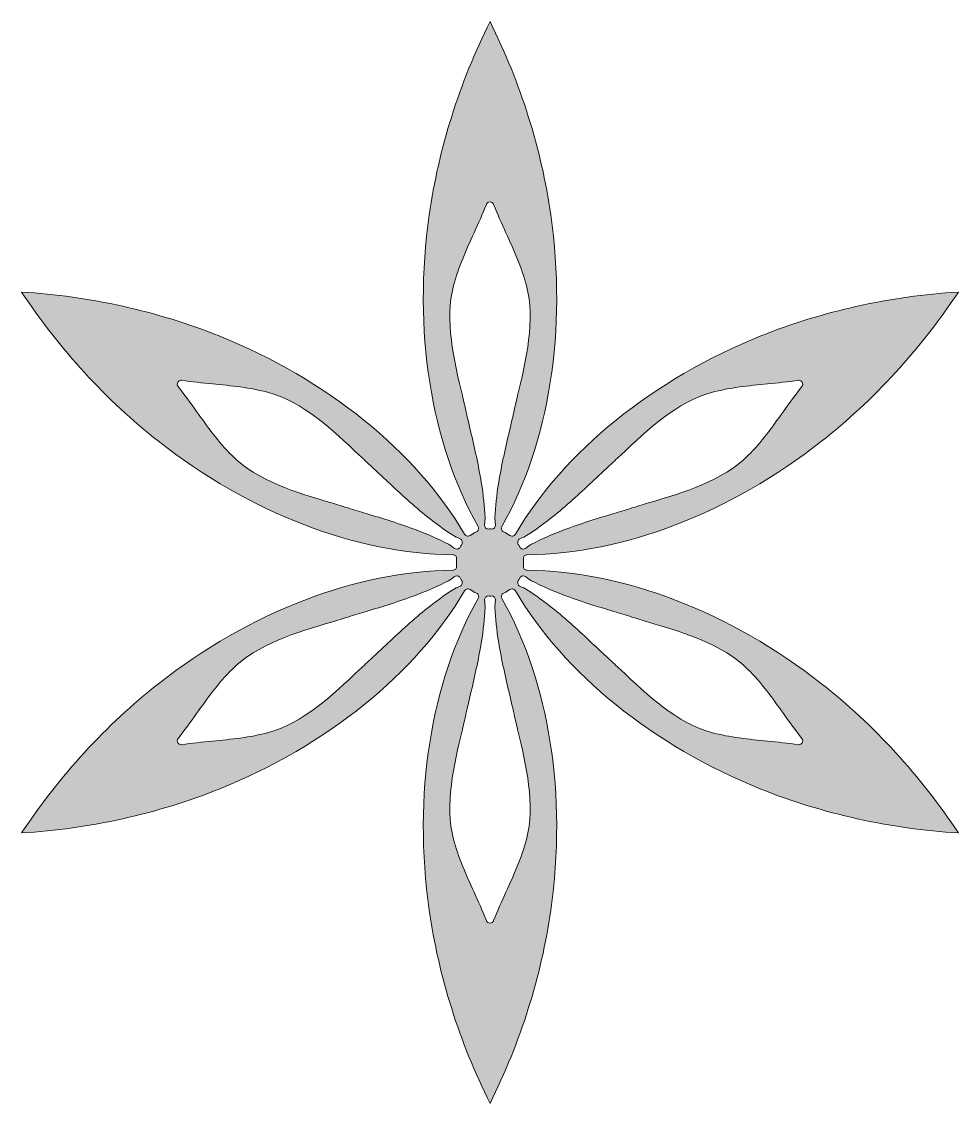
# Model space of a CAD drawing. Header units: inches. Extents: x -5 to 3122, y -2796 to 0.
# Drawn here: x 2514.3 to 2747.7, y -2765.8 to -2496.2 of the extents above; entities that cross this region are included whole.
import ezdxf

# ---------------------------------------------------------------- set-up
doc = ezdxf.new("R2010")
doc.units = ezdxf.units.IN
doc.header["$MEASUREMENT"] = 0
doc.layers.add('1', color=7, linetype='Continuous')

msp = doc.modelspace()

# ---------------------------------------------------------------- hatches: boundary and pattern name
at = {"layer": '1', "true_color": 0xff4cb7}
h = msp.add_hatch(color=231, dxfattribs=at)
h.dxf.hatch_style = 2
edge = h.paths.add_edge_path()
edge.add_spline(control_points=[(2631, -2765.79), (2623.41, -2750.62), (2618.18, -2734.01), (2615.85, -2717.65), (2611.77, -2689.12), (2616.22, -2660.81), (2628.05, -2640), (2628.19, -2639.76), (2628.22, -2639.48), (2628.13, -2639.22), (2628.05, -2638.96), (2627.85, -2638.74), (2627.6, -2638.63), (2627.08, -2638.4), (2626.57, -2638.1), (2626.09, -2637.75), (2625.92, -2637.63), (2625.72, -2637.57), (2625.52, -2637.57), (2625.45, -2637.57), (2625.39, -2637.57), (2625.32, -2637.59), (2625.05, -2637.64), (2624.82, -2637.81), (2624.68, -2638.05), (2612.57, -2658.7), (2590.28, -2676.71), (2563.53, -2687.45), (2548.2, -2693.61), (2531.21, -2697.38), (2514.27, -2698.4), (2523.62, -2684.23), (2535.38, -2671.4), (2548.38, -2661.2), (2571.05, -2643.41), (2597.79, -2633.11), (2621.73, -2632.95), (2622, -2632.95), (2622.26, -2632.83), (2622.45, -2632.63), (2622.63, -2632.42), (2622.72, -2632.15), (2622.69, -2631.88), (2622.66, -2631.59), (2622.64, -2631.3), (2622.64, -2631), (2622.64, -2630.7), (2622.66, -2630.41), (2622.69, -2630.12), (2622.72, -2629.85), (2622.63, -2629.58), (2622.45, -2629.38), (2622.26, -2629.17), (2622, -2629.05), (2621.73, -2629.05), (2597.79, -2628.89), (2571.05, -2618.59), (2548.38, -2600.8), (2535.38, -2590.6), (2523.61, -2577.77), (2514.27, -2563.6), (2531.2, -2564.62), (2548.2, -2568.39), (2563.53, -2574.55), (2590.28, -2585.29), (2612.57, -2603.3), (2624.68, -2623.95), (2624.82, -2624.19), (2625.05, -2624.36), (2625.32, -2624.41), (2625.39, -2624.43), (2625.45, -2624.43), (2625.52, -2624.43), (2625.72, -2624.43), (2625.92, -2624.37), (2626.09, -2624.25), (2626.57, -2623.9), (2627.08, -2623.6), (2627.6, -2623.37), (2627.86, -2623.26), (2628.05, -2623.04), (2628.13, -2622.78), (2628.22, -2622.52), (2628.19, -2622.24), (2628.05, -2622), (2616.22, -2601.19), (2611.77, -2572.88), (2615.85, -2544.35), (2618.18, -2527.99), (2623.41, -2511.39), (2631, -2496.21), (2638.59, -2511.39), (2643.82, -2527.99), (2646.15, -2544.35), (2650.23, -2572.88), (2645.78, -2601.19), (2633.95, -2622), (2633.81, -2622.24), (2633.78, -2622.52), (2633.87, -2622.78), (2633.95, -2623.04), (2634.15, -2623.26), (2634.4, -2623.37), (2634.92, -2623.6), (2635.43, -2623.9), (2635.91, -2624.25), (2636.08, -2624.37), (2636.28, -2624.43), (2636.48, -2624.43), (2636.55, -2624.43), (2636.61, -2624.43), (2636.68, -2624.41), (2636.95, -2624.36), (2637.18, -2624.19), (2637.32, -2623.95), (2649.43, -2603.3), (2671.72, -2585.29), (2698.47, -2574.55), (2713.8, -2568.39), (2730.79, -2564.62), (2747.73, -2563.6), (2738.39, -2577.76), (2726.62, -2590.6), (2713.62, -2600.8), (2690.95, -2618.59), (2664.21, -2628.89), (2640.27, -2629.05), (2640, -2629.05), (2639.74, -2629.17), (2639.55, -2629.37), (2639.37, -2629.58), (2639.28, -2629.85), (2639.31, -2630.12), (2639.34, -2630.41), (2639.36, -2630.7), (2639.36, -2631), (2639.36, -2631.3), (2639.34, -2631.59), (2639.31, -2631.88), (2639.28, -2632.15), (2639.37, -2632.42), (2639.55, -2632.63), (2639.74, -2632.83), (2640, -2632.95), (2640.27, -2632.95), (2664.21, -2633.11), (2690.95, -2643.41), (2713.62, -2661.2), (2726.62, -2671.4), (2738.39, -2684.23), (2747.73, -2698.39), (2730.79, -2697.38), (2713.8, -2693.61), (2698.47, -2687.45), (2671.72, -2676.71), (2649.43, -2658.7), (2637.32, -2638.05), (2637.18, -2637.81), (2636.95, -2637.64), (2636.68, -2637.59), (2636.61, -2637.57), (2636.55, -2637.57), (2636.48, -2637.57), (2636.28, -2637.57), (2636.07, -2637.63), (2635.91, -2637.75), (2635.43, -2638.1), (2634.92, -2638.4), (2634.4, -2638.63), (2634.15, -2638.74), (2633.95, -2638.96), (2633.87, -2639.22), (2633.78, -2639.48), (2633.81, -2639.76), (2633.95, -2640), (2645.78, -2660.81), (2650.23, -2689.12), (2646.15, -2717.65), (2643.82, -2734.01), (2638.59, -2750.62), (2631, -2765.79)], knot_values=[0, 0, 0, 0, 1, 1, 1, 2, 2, 2, 3, 3, 3, 4, 4, 4, 5, 5, 5, 6, 6, 6, 7, 7, 7, 8, 8, 8, 9, 9, 9, 10, 10, 10, 11, 11, 11, 12, 12, 12, 13, 13, 13, 14, 14, 14, 15, 15, 15, 16, 16, 16, 17, 17, 17, 18, 18, 18, 19, 19, 19, 20, 20, 20, 21, 21, 21, 22, 22, 22, 23, 23, 23, 24, 24, 24, 25, 25, 25, 26, 26, 26, 27, 27, 27, 28, 28, 28, 29, 29, 29, 30, 30, 30, 31, 31, 31, 32, 32, 32, 33, 33, 33, 34, 34, 34, 35, 35, 35, 36, 36, 36, 37, 37, 37, 38, 38, 38, 39, 39, 39, 40, 40, 40, 41, 41, 41, 42, 42, 42, 43, 43, 43, 44, 44, 44, 45, 45, 45, 46, 46, 46, 47, 47, 47, 48, 48, 48, 49, 49, 49, 50, 50, 50, 51, 51, 51, 52, 52, 52, 53, 53, 53, 54, 54, 54, 55, 55, 55, 56, 56, 56, 57, 57, 57, 58, 58, 58, 59, 59, 59, 60, 60, 60, 60], degree=3, periodic=1)
edge = h.paths.add_edge_path()
edge.add_spline(control_points=[(2630.6, -2639.34), (2630.33, -2639.34), (2630.08, -2639.45), (2629.89, -2639.65), (2629.7, -2639.85), (2629.61, -2640.13), (2629.63, -2640.41), (2629.71, -2641.15), (2629.78, -2641.88), (2629.76, -2642.25), (2629.65, -2644.86), (2629.35, -2647.71), (2628.82, -2650.98), (2628.14, -2655.29), (2627.12, -2659.62), (2626.15, -2663.82), (2625.79, -2665.35), (2625.43, -2666.88), (2625.09, -2668.41), (2624.79, -2669.76), (2624.46, -2671.16), (2624.11, -2672.6), (2622.01, -2681.46), (2619.62, -2691.51), (2621.91, -2700), (2623.15, -2704.59), (2625.12, -2708.95), (2627.03, -2713.15), (2628.08, -2715.47), (2629.16, -2717.86), (2630.09, -2720.23), (2630.24, -2720.6), (2630.6, -2720.85), (2631, -2720.85), (2631.4, -2720.85), (2631.76, -2720.6), (2631.91, -2720.23), (2632.84, -2717.85), (2633.92, -2715.46), (2634.97, -2713.15), (2636.88, -2708.94), (2638.85, -2704.59), (2640.09, -2700), (2642.38, -2691.51), (2639.99, -2681.46), (2637.89, -2672.6), (2637.54, -2671.16), (2637.21, -2669.76), (2636.91, -2668.41), (2636.57, -2666.87), (2636.21, -2665.34), (2635.85, -2663.81), (2634.88, -2659.62), (2633.86, -2655.29), (2633.18, -2650.98), (2632.65, -2647.67), (2632.35, -2644.89), (2632.24, -2642.25), (2632.22, -2641.88), (2632.29, -2641.11), (2632.37, -2640.41), (2632.4, -2640.13), (2632.3, -2639.85), (2632.11, -2639.65), (2631.93, -2639.45), (2631.67, -2639.34), (2631.4, -2639.34), (2631.39, -2639.34), (2631.06, -2639.36), (2631, -2639.36), (2630.94, -2639.36), (2630.61, -2639.34), (2630.6, -2639.34)], knot_values=[0, 0, 0, 0, 1, 1, 1, 2, 2, 2, 3, 3, 3, 4, 4, 4, 5, 5, 5, 6, 6, 6, 7, 7, 7, 8, 8, 8, 9, 9, 9, 10, 10, 10, 11, 11, 11, 12, 12, 12, 13, 13, 13, 14, 14, 14, 15, 15, 15, 16, 16, 16, 17, 17, 17, 18, 18, 18, 19, 19, 19, 20, 20, 20, 21, 21, 21, 22, 22, 22, 23, 23, 23, 24, 24, 24, 24], degree=3, periodic=1)
edge = h.paths.add_edge_path()
edge.add_spline(control_points=[(2622.73, -2634.34), (2622.53, -2634.34), (2622.33, -2634.41), (2622.16, -2634.53), (2621.56, -2634.96), (2620.97, -2635.38), (2620.64, -2635.56), (2618.32, -2636.77), (2615.69, -2637.93), (2612.61, -2639.11), (2608.53, -2640.66), (2604.27, -2641.96), (2600.15, -2643.21), (2598.65, -2643.66), (2597.15, -2644.12), (2595.65, -2644.59), (2594.33, -2645), (2592.95, -2645.41), (2591.53, -2645.83), (2582.8, -2648.44), (2572.91, -2651.4), (2566.7, -2657.63), (2563.34, -2661), (2560.56, -2664.88), (2557.87, -2668.64), (2556.39, -2670.7), (2554.86, -2672.84), (2553.27, -2674.83), (2553.02, -2675.14), (2552.99, -2675.58), (2553.19, -2675.92), (2553.37, -2676.23), (2553.69, -2676.41), (2554.03, -2676.41), (2554.08, -2676.41), (2554.13, -2676.41), (2554.18, -2676.4), (2556.7, -2676.02), (2559.31, -2675.77), (2561.84, -2675.52), (2566.44, -2675.07), (2571.19, -2674.6), (2575.79, -2673.37), (2584.29, -2671.11), (2591.8, -2664.02), (2598.42, -2657.76), (2599.49, -2656.75), (2600.54, -2655.76), (2601.56, -2654.82), (2602.72, -2653.76), (2603.86, -2652.68), (2605.01, -2651.61), (2608.15, -2648.67), (2611.4, -2645.62), (2614.78, -2642.87), (2617.35, -2640.79), (2619.67, -2639.1), (2621.87, -2637.7), (2622.18, -2637.5), (2622.85, -2637.19), (2623.53, -2636.89), (2623.79, -2636.77), (2623.98, -2636.55), (2624.06, -2636.28), (2624.15, -2636.01), (2624.1, -2635.72), (2623.95, -2635.48), (2623.82, -2635.28), (2623.7, -2635.07), (2623.59, -2634.86), (2623.46, -2634.61), (2623.23, -2634.43), (2622.95, -2634.37), (2622.88, -2634.35), (2622.81, -2634.34), (2622.73, -2634.34)], knot_values=[0, 0, 0, 0, 1, 1, 1, 2, 2, 2, 3, 3, 3, 4, 4, 4, 5, 5, 5, 6, 6, 6, 7, 7, 7, 8, 8, 8, 9, 9, 9, 10, 10, 10, 11, 11, 11, 12, 12, 12, 13, 13, 13, 14, 14, 14, 15, 15, 15, 16, 16, 16, 17, 17, 17, 18, 18, 18, 19, 19, 19, 20, 20, 20, 21, 21, 21, 22, 22, 22, 23, 23, 23, 24, 24, 24, 25, 25, 25, 25], degree=3, periodic=1)
edge = h.paths.add_edge_path()
edge.add_spline(control_points=[(2639.27, -2634.34), (2639.19, -2634.34), (2639.12, -2634.35), (2639.04, -2634.37), (2638.77, -2634.43), (2638.54, -2634.61), (2638.41, -2634.87), (2638.3, -2635.08), (2638.18, -2635.28), (2638.05, -2635.48), (2637.9, -2635.72), (2637.85, -2636.01), (2637.94, -2636.28), (2638.02, -2636.55), (2638.21, -2636.78), (2638.47, -2636.89), (2639.11, -2637.18), (2639.81, -2637.5), (2640.12, -2637.7), (2642.33, -2639.1), (2644.65, -2640.79), (2647.21, -2642.87), (2650.6, -2645.63), (2653.86, -2648.67), (2657, -2651.62), (2658.15, -2652.69), (2659.29, -2653.76), (2660.44, -2654.82), (2661.46, -2655.76), (2662.51, -2656.75), (2663.58, -2657.76), (2670.21, -2664.02), (2677.71, -2671.11), (2686.21, -2673.37), (2690.81, -2674.6), (2695.57, -2675.06), (2700.16, -2675.52), (2702.69, -2675.76), (2705.3, -2676.02), (2707.82, -2676.4), (2707.87, -2676.41), (2707.92, -2676.41), (2707.97, -2676.41), (2708.31, -2676.41), (2708.63, -2676.23), (2708.81, -2675.92), (2709.01, -2675.58), (2708.98, -2675.14), (2708.73, -2674.83), (2707.14, -2672.84), (2705.61, -2670.7), (2704.13, -2668.64), (2701.44, -2664.88), (2698.66, -2661), (2695.3, -2657.63), (2689.09, -2651.4), (2679.2, -2648.44), (2670.47, -2645.84), (2669.05, -2645.41), (2667.67, -2645), (2666.35, -2644.59), (2664.85, -2644.12), (2663.35, -2643.66), (2661.84, -2643.2), (2657.72, -2641.95), (2653.46, -2640.66), (2649.39, -2639.11), (2646.3, -2637.93), (2643.68, -2636.76), (2641.36, -2635.56), (2641.03, -2635.38), (2640.4, -2634.94), (2639.84, -2634.53), (2639.67, -2634.41), (2639.47, -2634.34), (2639.27, -2634.34)], knot_values=[0, 0, 0, 0, 1, 1, 1, 2, 2, 2, 3, 3, 3, 4, 4, 4, 5, 5, 5, 6, 6, 6, 7, 7, 7, 8, 8, 8, 9, 9, 9, 10, 10, 10, 11, 11, 11, 12, 12, 12, 13, 13, 13, 14, 14, 14, 15, 15, 15, 16, 16, 16, 17, 17, 17, 18, 18, 18, 19, 19, 19, 20, 20, 20, 21, 21, 21, 22, 22, 22, 23, 23, 23, 24, 24, 24, 25, 25, 25, 25], degree=3, periodic=1)
edge = h.paths.add_edge_path()
edge.add_spline(control_points=[(2554.03, -2585.59), (2553.69, -2585.59), (2553.37, -2585.77), (2553.19, -2586.08), (2552.99, -2586.42), (2553.02, -2586.86), (2553.27, -2587.17), (2554.86, -2589.16), (2556.39, -2591.3), (2557.87, -2593.36), (2560.56, -2597.12), (2563.34, -2601), (2566.7, -2604.37), (2572.91, -2610.6), (2582.8, -2613.56), (2591.53, -2616.17), (2592.95, -2616.59), (2594.33, -2617), (2595.65, -2617.41), (2597.15, -2617.88), (2598.65, -2618.34), (2600.15, -2618.79), (2604.27, -2620.04), (2608.53, -2621.34), (2612.61, -2622.89), (2615.7, -2624.07), (2618.32, -2625.24), (2620.64, -2626.44), (2620.97, -2626.62), (2621.59, -2627.06), (2622.16, -2627.47), (2622.33, -2627.59), (2622.53, -2627.66), (2622.73, -2627.66), (2622.81, -2627.66), (2622.88, -2627.65), (2622.95, -2627.63), (2623.23, -2627.57), (2623.46, -2627.39), (2623.59, -2627.14), (2623.7, -2626.93), (2623.83, -2626.72), (2623.95, -2626.52), (2624.1, -2626.28), (2624.15, -2625.99), (2624.06, -2625.72), (2623.98, -2625.45), (2623.79, -2625.23), (2623.53, -2625.11), (2622.86, -2624.81), (2622.19, -2624.5), (2621.87, -2624.3), (2619.67, -2622.9), (2617.35, -2621.21), (2614.78, -2619.13), (2611.4, -2616.38), (2608.15, -2613.34), (2605.01, -2610.39), (2603.86, -2609.32), (2602.72, -2608.24), (2601.56, -2607.18), (2600.54, -2606.24), (2599.49, -2605.25), (2598.42, -2604.24), (2591.8, -2597.98), (2584.29, -2590.89), (2575.79, -2588.63), (2571.19, -2587.4), (2566.43, -2586.93), (2561.84, -2586.48), (2559.31, -2586.24), (2556.7, -2585.98), (2554.18, -2585.6), (2554.13, -2585.59), (2554.08, -2585.59), (2554.03, -2585.59)], knot_values=[0, 0, 0, 0, 1, 1, 1, 2, 2, 2, 3, 3, 3, 4, 4, 4, 5, 5, 5, 6, 6, 6, 7, 7, 7, 8, 8, 8, 9, 9, 9, 10, 10, 10, 11, 11, 11, 12, 12, 12, 13, 13, 13, 14, 14, 14, 15, 15, 15, 16, 16, 16, 17, 17, 17, 18, 18, 18, 19, 19, 19, 20, 20, 20, 21, 21, 21, 22, 22, 22, 23, 23, 23, 24, 24, 24, 25, 25, 25, 25], degree=3, periodic=1)
edge = h.paths.add_edge_path()
edge.add_spline(control_points=[(2707.97, -2585.59), (2707.92, -2585.59), (2707.87, -2585.59), (2707.82, -2585.6), (2705.3, -2585.98), (2702.69, -2586.24), (2700.16, -2586.48), (2695.56, -2586.93), (2690.81, -2587.4), (2686.21, -2588.63), (2677.71, -2590.89), (2670.2, -2597.98), (2663.58, -2604.24), (2662.51, -2605.25), (2661.46, -2606.24), (2660.44, -2607.18), (2659.28, -2608.24), (2658.14, -2609.32), (2656.99, -2610.39), (2653.85, -2613.33), (2650.6, -2616.38), (2647.21, -2619.13), (2644.65, -2621.21), (2642.33, -2622.9), (2640.13, -2624.3), (2639.81, -2624.51), (2639.11, -2624.82), (2638.47, -2625.11), (2638.21, -2625.23), (2638.02, -2625.45), (2637.94, -2625.72), (2637.85, -2625.99), (2637.9, -2626.28), (2638.05, -2626.52), (2638.18, -2626.72), (2638.3, -2626.92), (2638.4, -2627.13), (2638.54, -2627.39), (2638.77, -2627.57), (2639.04, -2627.63), (2639.12, -2627.65), (2639.19, -2627.66), (2639.27, -2627.66), (2639.47, -2627.66), (2639.67, -2627.59), (2639.84, -2627.47), (2640.4, -2627.06), (2641.03, -2626.62), (2641.36, -2626.45), (2643.67, -2625.24), (2646.3, -2624.08), (2649.39, -2622.89), (2653.47, -2621.34), (2657.73, -2620.04), (2661.85, -2618.79), (2663.35, -2618.34), (2664.85, -2617.88), (2666.35, -2617.41), (2667.67, -2617), (2669.05, -2616.59), (2670.47, -2616.17), (2679.2, -2613.56), (2689.09, -2610.6), (2695.3, -2604.37), (2698.66, -2601), (2701.44, -2597.12), (2704.13, -2593.36), (2705.61, -2591.3), (2707.14, -2589.16), (2708.73, -2587.17), (2708.98, -2586.86), (2709.01, -2586.42), (2708.81, -2586.08), (2708.63, -2585.77), (2708.31, -2585.59), (2707.97, -2585.59)], knot_values=[0, 0, 0, 0, 1, 1, 1, 2, 2, 2, 3, 3, 3, 4, 4, 4, 5, 5, 5, 6, 6, 6, 7, 7, 7, 8, 8, 8, 9, 9, 9, 10, 10, 10, 11, 11, 11, 12, 12, 12, 13, 13, 13, 14, 14, 14, 15, 15, 15, 16, 16, 16, 17, 17, 17, 18, 18, 18, 19, 19, 19, 20, 20, 20, 21, 21, 21, 22, 22, 22, 23, 23, 23, 24, 24, 24, 25, 25, 25, 25], degree=3, periodic=1)
edge = h.paths.add_edge_path()
edge.add_spline(control_points=[(2631, -2541.15), (2630.6, -2541.15), (2630.24, -2541.4), (2630.09, -2541.77), (2629.16, -2544.15), (2628.08, -2546.54), (2627.03, -2548.85), (2625.12, -2553.06), (2623.15, -2557.41), (2621.91, -2562), (2619.62, -2570.49), (2622.01, -2580.54), (2624.11, -2589.4), (2624.46, -2590.84), (2624.79, -2592.24), (2625.09, -2593.59), (2625.43, -2595.13), (2625.79, -2596.66), (2626.15, -2598.2), (2627.13, -2602.38), (2628.14, -2606.72), (2628.82, -2611.02), (2629.35, -2614.28), (2629.65, -2617.14), (2629.76, -2619.75), (2629.78, -2620.12), (2629.71, -2620.85), (2629.63, -2621.59), (2629.61, -2621.87), (2629.7, -2622.15), (2629.89, -2622.36), (2630.08, -2622.55), (2630.33, -2622.66), (2630.6, -2622.66), (2630.62, -2622.66), (2630.94, -2622.64), (2631, -2622.64), (2631.06, -2622.64), (2631.36, -2622.66), (2631.36, -2622.66), (2631.37, -2622.66), (2631.38, -2622.66), (2631.4, -2622.66), (2631.67, -2622.66), (2631.92, -2622.55), (2632.11, -2622.36), (2632.3, -2622.15), (2632.39, -2621.87), (2632.37, -2621.59), (2632.29, -2620.85), (2632.22, -2620.12), (2632.24, -2619.75), (2632.35, -2617.14), (2632.65, -2614.28), (2633.18, -2611.02), (2633.86, -2606.71), (2634.88, -2602.38), (2635.85, -2598.19), (2636.21, -2596.66), (2636.57, -2595.13), (2636.91, -2593.59), (2637.21, -2592.24), (2637.54, -2590.84), (2637.89, -2589.4), (2639.99, -2580.54), (2642.38, -2570.49), (2640.09, -2562), (2638.85, -2557.4), (2636.88, -2553.05), (2634.97, -2548.84), (2633.92, -2546.53), (2632.84, -2544.14), (2631.91, -2541.77), (2631.76, -2541.4), (2631.4, -2541.15), (2631, -2541.15)], knot_values=[0, 0, 0, 0, 1, 1, 1, 2, 2, 2, 3, 3, 3, 4, 4, 4, 5, 5, 5, 6, 6, 6, 7, 7, 7, 8, 8, 8, 9, 9, 9, 10, 10, 10, 11, 11, 11, 12, 12, 12, 13, 13, 13, 14, 14, 14, 15, 15, 15, 16, 16, 16, 17, 17, 17, 18, 18, 18, 19, 19, 19, 20, 20, 20, 21, 21, 21, 22, 22, 22, 23, 23, 23, 24, 24, 24, 25, 25, 25, 25], degree=3, periodic=1)

# ---------------------------------------------------------------- linework, layer by layer
at = {"layer": '1', "lineweight": 0}
for points, knots in [([(2631, -2765.79), (2623.41, -2750.62), (2618.18, -2734.01), (2615.85, -2717.65), (2611.77, -2689.12), (2616.22, -2660.81), (2628.05, -2640), (2628.19, -2639.76), (2628.22, -2639.48), (2628.13, -2639.22), (2628.05, -2638.96), (2627.85, -2638.74), (2627.6, -2638.63), (2627.08, -2638.4), (2626.57, -2638.1), (2626.09, -2637.75), (2625.92, -2637.63), (2625.72, -2637.57), (2625.52, -2637.57), (2625.45, -2637.57), (2625.39, -2637.57), (2625.32, -2637.59), (2625.05, -2637.64), (2624.82, -2637.81), (2624.68, -2638.05), (2612.57, -2658.7), (2590.28, -2676.71), (2563.53, -2687.45), (2548.2, -2693.61), (2531.21, -2697.38), (2514.27, -2698.4), (2523.62, -2684.23), (2535.38, -2671.4), (2548.38, -2661.2), (2571.05, -2643.41), (2597.79, -2633.11), (2621.73, -2632.95), (2622, -2632.95), (2622.26, -2632.83), (2622.45, -2632.63), (2622.63, -2632.42), (2622.72, -2632.15), (2622.69, -2631.88), (2622.66, -2631.59), (2622.64, -2631.3), (2622.64, -2631), (2622.64, -2630.7), (2622.66, -2630.41), (2622.69, -2630.12), (2622.72, -2629.85), (2622.63, -2629.58), (2622.45, -2629.38), (2622.26, -2629.17), (2622, -2629.05), (2621.73, -2629.05), (2597.79, -2628.89), (2571.05, -2618.59), (2548.38, -2600.8), (2535.38, -2590.6), (2523.61, -2577.77), (2514.27, -2563.6), (2531.2, -2564.62), (2548.2, -2568.39), (2563.53, -2574.55), (2590.28, -2585.29), (2612.57, -2603.3), (2624.68, -2623.95), (2624.82, -2624.19), (2625.05, -2624.36), (2625.32, -2624.41), (2625.39, -2624.43), (2625.45, -2624.43), (2625.52, -2624.43), (2625.72, -2624.43), (2625.92, -2624.37), (2626.09, -2624.25), (2626.57, -2623.9), (2627.08, -2623.6), (2627.6, -2623.37), (2627.86, -2623.26), (2628.05, -2623.04), (2628.13, -2622.78), (2628.22, -2622.52), (2628.19, -2622.24), (2628.05, -2622), (2616.22, -2601.19), (2611.77, -2572.88), (2615.85, -2544.35), (2618.18, -2527.99), (2623.41, -2511.39), (2631, -2496.21), (2638.59, -2511.39), (2643.82, -2527.99), (2646.15, -2544.35), (2650.23, -2572.88), (2645.78, -2601.19), (2633.95, -2622), (2633.81, -2622.24), (2633.78, -2622.52), (2633.87, -2622.78), (2633.95, -2623.04), (2634.15, -2623.26), (2634.4, -2623.37), (2634.92, -2623.6), (2635.43, -2623.9), (2635.91, -2624.25), (2636.08, -2624.37), (2636.28, -2624.43), (2636.48, -2624.43), (2636.55, -2624.43), (2636.61, -2624.43), (2636.68, -2624.41), (2636.95, -2624.36), (2637.18, -2624.19), (2637.32, -2623.95), (2649.43, -2603.3), (2671.72, -2585.29), (2698.47, -2574.55), (2713.8, -2568.39), (2730.79, -2564.62), (2747.73, -2563.6), (2738.39, -2577.76), (2726.62, -2590.6), (2713.62, -2600.8), (2690.95, -2618.59), (2664.21, -2628.89), (2640.27, -2629.05), (2640, -2629.05), (2639.74, -2629.17), (2639.55, -2629.37), (2639.37, -2629.58), (2639.28, -2629.85), (2639.31, -2630.12), (2639.34, -2630.41), (2639.36, -2630.7), (2639.36, -2631), (2639.36, -2631.3), (2639.34, -2631.59), (2639.31, -2631.88), (2639.28, -2632.15), (2639.37, -2632.42), (2639.55, -2632.63), (2639.74, -2632.83), (2640, -2632.95), (2640.27, -2632.95), (2664.21, -2633.11), (2690.95, -2643.41), (2713.62, -2661.2), (2726.62, -2671.4), (2738.39, -2684.23), (2747.73, -2698.39), (2730.79, -2697.38), (2713.8, -2693.61), (2698.47, -2687.45), (2671.72, -2676.71), (2649.43, -2658.7), (2637.32, -2638.05), (2637.18, -2637.81), (2636.95, -2637.64), (2636.68, -2637.59), (2636.61, -2637.57), (2636.55, -2637.57), (2636.48, -2637.57), (2636.28, -2637.57), (2636.07, -2637.63), (2635.91, -2637.75), (2635.43, -2638.1), (2634.92, -2638.4), (2634.4, -2638.63), (2634.15, -2638.74), (2633.95, -2638.96), (2633.87, -2639.22), (2633.78, -2639.48), (2633.81, -2639.76), (2633.95, -2640), (2645.78, -2660.81), (2650.23, -2689.12), (2646.15, -2717.65), (2643.82, -2734.01), (2638.59, -2750.62), (2631, -2765.79)], [0, 0, 0, 0, 1, 1, 1, 2, 2, 2, 3, 3, 3, 4, 4, 4, 5, 5, 5, 6, 6, 6, 7, 7, 7, 8, 8, 8, 9, 9, 9, 10, 10, 10, 11, 11, 11, 12, 12, 12, 13, 13, 13, 14, 14, 14, 15, 15, 15, 16, 16, 16, 17, 17, 17, 18, 18, 18, 19, 19, 19, 20, 20, 20, 21, 21, 21, 22, 22, 22, 23, 23, 23, 24, 24, 24, 25, 25, 25, 26, 26, 26, 27, 27, 27, 28, 28, 28, 29, 29, 29, 30, 30, 30, 31, 31, 31, 32, 32, 32, 33, 33, 33, 34, 34, 34, 35, 35, 35, 36, 36, 36, 37, 37, 37, 38, 38, 38, 39, 39, 39, 40, 40, 40, 41, 41, 41, 42, 42, 42, 43, 43, 43, 44, 44, 44, 45, 45, 45, 46, 46, 46, 47, 47, 47, 48, 48, 48, 49, 49, 49, 50, 50, 50, 51, 51, 51, 52, 52, 52, 53, 53, 53, 54, 54, 54, 55, 55, 55, 56, 56, 56, 57, 57, 57, 58, 58, 58, 59, 59, 59, 60, 60, 60, 60]), ([(2631, -2541.15), (2630.6, -2541.15), (2630.24, -2541.4), (2630.09, -2541.77), (2629.16, -2544.15), (2628.08, -2546.54), (2627.03, -2548.85), (2625.12, -2553.06), (2623.15, -2557.41), (2621.91, -2562), (2619.62, -2570.49), (2622.01, -2580.54), (2624.11, -2589.4), (2624.46, -2590.84), (2624.79, -2592.24), (2625.09, -2593.59), (2625.43, -2595.13), (2625.79, -2596.66), (2626.15, -2598.2), (2627.13, -2602.38), (2628.14, -2606.72), (2628.82, -2611.02), (2629.35, -2614.28), (2629.65, -2617.14), (2629.76, -2619.75), (2629.78, -2620.12), (2629.71, -2620.85), (2629.63, -2621.59), (2629.61, -2621.87), (2629.7, -2622.15), (2629.89, -2622.36), (2630.08, -2622.55), (2630.33, -2622.66), (2630.6, -2622.66), (2630.62, -2622.66), (2630.94, -2622.64), (2631, -2622.64), (2631.06, -2622.64), (2631.36, -2622.66), (2631.36, -2622.66), (2631.37, -2622.66), (2631.38, -2622.66), (2631.4, -2622.66), (2631.67, -2622.66), (2631.92, -2622.55), (2632.11, -2622.36), (2632.3, -2622.15), (2632.39, -2621.87), (2632.37, -2621.59), (2632.29, -2620.85), (2632.22, -2620.12), (2632.24, -2619.75), (2632.35, -2617.14), (2632.65, -2614.28), (2633.18, -2611.02), (2633.86, -2606.71), (2634.88, -2602.38), (2635.85, -2598.19), (2636.21, -2596.66), (2636.57, -2595.13), (2636.91, -2593.59), (2637.21, -2592.24), (2637.54, -2590.84), (2637.89, -2589.4), (2639.99, -2580.54), (2642.38, -2570.49), (2640.09, -2562), (2638.85, -2557.4), (2636.88, -2553.05), (2634.97, -2548.84), (2633.92, -2546.53), (2632.84, -2544.14), (2631.91, -2541.77), (2631.76, -2541.4), (2631.4, -2541.15), (2631, -2541.15)], [0, 0, 0, 0, 1, 1, 1, 2, 2, 2, 3, 3, 3, 4, 4, 4, 5, 5, 5, 6, 6, 6, 7, 7, 7, 8, 8, 8, 9, 9, 9, 10, 10, 10, 11, 11, 11, 12, 12, 12, 13, 13, 13, 14, 14, 14, 15, 15, 15, 16, 16, 16, 17, 17, 17, 18, 18, 18, 19, 19, 19, 20, 20, 20, 21, 21, 21, 22, 22, 22, 23, 23, 23, 24, 24, 24, 25, 25, 25, 25]), ([(2554.03, -2585.59), (2553.69, -2585.59), (2553.37, -2585.77), (2553.19, -2586.08), (2552.99, -2586.42), (2553.02, -2586.86), (2553.27, -2587.17), (2554.86, -2589.16), (2556.39, -2591.3), (2557.87, -2593.36), (2560.56, -2597.12), (2563.34, -2601), (2566.7, -2604.37), (2572.91, -2610.6), (2582.8, -2613.56), (2591.53, -2616.17), (2592.95, -2616.59), (2594.33, -2617), (2595.65, -2617.41), (2597.15, -2617.88), (2598.65, -2618.34), (2600.15, -2618.79), (2604.27, -2620.04), (2608.53, -2621.34), (2612.61, -2622.89), (2615.7, -2624.07), (2618.32, -2625.24), (2620.64, -2626.44), (2620.97, -2626.62), (2621.59, -2627.06), (2622.16, -2627.47), (2622.33, -2627.59), (2622.53, -2627.66), (2622.73, -2627.66), (2622.81, -2627.66), (2622.88, -2627.65), (2622.95, -2627.63), (2623.23, -2627.57), (2623.46, -2627.39), (2623.59, -2627.14), (2623.7, -2626.93), (2623.83, -2626.72), (2623.95, -2626.52), (2624.1, -2626.28), (2624.15, -2625.99), (2624.06, -2625.72), (2623.98, -2625.45), (2623.79, -2625.23), (2623.53, -2625.11), (2622.86, -2624.81), (2622.19, -2624.5), (2621.87, -2624.3), (2619.67, -2622.9), (2617.35, -2621.21), (2614.78, -2619.13), (2611.4, -2616.38), (2608.15, -2613.34), (2605.01, -2610.39), (2603.86, -2609.32), (2602.72, -2608.24), (2601.56, -2607.18), (2600.54, -2606.24), (2599.49, -2605.25), (2598.42, -2604.24), (2591.8, -2597.98), (2584.29, -2590.89), (2575.79, -2588.63), (2571.19, -2587.4), (2566.43, -2586.93), (2561.84, -2586.48), (2559.31, -2586.24), (2556.7, -2585.98), (2554.18, -2585.6), (2554.13, -2585.59), (2554.08, -2585.59), (2554.03, -2585.59)], [0, 0, 0, 0, 1, 1, 1, 2, 2, 2, 3, 3, 3, 4, 4, 4, 5, 5, 5, 6, 6, 6, 7, 7, 7, 8, 8, 8, 9, 9, 9, 10, 10, 10, 11, 11, 11, 12, 12, 12, 13, 13, 13, 14, 14, 14, 15, 15, 15, 16, 16, 16, 17, 17, 17, 18, 18, 18, 19, 19, 19, 20, 20, 20, 21, 21, 21, 22, 22, 22, 23, 23, 23, 24, 24, 24, 25, 25, 25, 25]), ([(2707.97, -2585.59), (2707.92, -2585.59), (2707.87, -2585.59), (2707.82, -2585.6), (2705.3, -2585.98), (2702.69, -2586.24), (2700.16, -2586.48), (2695.56, -2586.93), (2690.81, -2587.4), (2686.21, -2588.63), (2677.71, -2590.89), (2670.2, -2597.98), (2663.58, -2604.24), (2662.51, -2605.25), (2661.46, -2606.24), (2660.44, -2607.18), (2659.28, -2608.24), (2658.14, -2609.32), (2656.99, -2610.39), (2653.85, -2613.33), (2650.6, -2616.38), (2647.21, -2619.13), (2644.65, -2621.21), (2642.33, -2622.9), (2640.13, -2624.3), (2639.81, -2624.51), (2639.11, -2624.82), (2638.47, -2625.11), (2638.21, -2625.23), (2638.02, -2625.45), (2637.94, -2625.72), (2637.85, -2625.99), (2637.9, -2626.28), (2638.05, -2626.52), (2638.18, -2626.72), (2638.3, -2626.92), (2638.4, -2627.13), (2638.54, -2627.39), (2638.77, -2627.57), (2639.04, -2627.63), (2639.12, -2627.65), (2639.19, -2627.66), (2639.27, -2627.66), (2639.47, -2627.66), (2639.67, -2627.59), (2639.84, -2627.47), (2640.4, -2627.06), (2641.03, -2626.62), (2641.36, -2626.45), (2643.67, -2625.24), (2646.3, -2624.08), (2649.39, -2622.89), (2653.47, -2621.34), (2657.73, -2620.04), (2661.85, -2618.79), (2663.35, -2618.34), (2664.85, -2617.88), (2666.35, -2617.41), (2667.67, -2617), (2669.05, -2616.59), (2670.47, -2616.17), (2679.2, -2613.56), (2689.09, -2610.6), (2695.3, -2604.37), (2698.66, -2601), (2701.44, -2597.12), (2704.13, -2593.36), (2705.61, -2591.3), (2707.14, -2589.16), (2708.73, -2587.17), (2708.98, -2586.86), (2709.01, -2586.42), (2708.81, -2586.08), (2708.63, -2585.77), (2708.31, -2585.59), (2707.97, -2585.59)], [0, 0, 0, 0, 1, 1, 1, 2, 2, 2, 3, 3, 3, 4, 4, 4, 5, 5, 5, 6, 6, 6, 7, 7, 7, 8, 8, 8, 9, 9, 9, 10, 10, 10, 11, 11, 11, 12, 12, 12, 13, 13, 13, 14, 14, 14, 15, 15, 15, 16, 16, 16, 17, 17, 17, 18, 18, 18, 19, 19, 19, 20, 20, 20, 21, 21, 21, 22, 22, 22, 23, 23, 23, 24, 24, 24, 25, 25, 25, 25]), ([(2622.73, -2634.34), (2622.53, -2634.34), (2622.33, -2634.41), (2622.16, -2634.53), (2621.56, -2634.96), (2620.97, -2635.38), (2620.64, -2635.56), (2618.32, -2636.77), (2615.69, -2637.93), (2612.61, -2639.11), (2608.53, -2640.66), (2604.27, -2641.96), (2600.15, -2643.21), (2598.65, -2643.66), (2597.15, -2644.12), (2595.65, -2644.59), (2594.33, -2645), (2592.95, -2645.41), (2591.53, -2645.83), (2582.8, -2648.44), (2572.91, -2651.4), (2566.7, -2657.63), (2563.34, -2661), (2560.56, -2664.88), (2557.87, -2668.64), (2556.39, -2670.7), (2554.86, -2672.84), (2553.27, -2674.83), (2553.02, -2675.14), (2552.99, -2675.58), (2553.19, -2675.92), (2553.37, -2676.23), (2553.69, -2676.41), (2554.03, -2676.41), (2554.08, -2676.41), (2554.13, -2676.41), (2554.18, -2676.4), (2556.7, -2676.02), (2559.31, -2675.77), (2561.84, -2675.52), (2566.44, -2675.07), (2571.19, -2674.6), (2575.79, -2673.37), (2584.29, -2671.11), (2591.8, -2664.02), (2598.42, -2657.76), (2599.49, -2656.75), (2600.54, -2655.76), (2601.56, -2654.82), (2602.72, -2653.76), (2603.86, -2652.68), (2605.01, -2651.61), (2608.15, -2648.67), (2611.4, -2645.62), (2614.78, -2642.87), (2617.35, -2640.79), (2619.67, -2639.1), (2621.87, -2637.7), (2622.18, -2637.5), (2622.85, -2637.19), (2623.53, -2636.89), (2623.79, -2636.77), (2623.98, -2636.55), (2624.06, -2636.28), (2624.15, -2636.01), (2624.1, -2635.72), (2623.95, -2635.48), (2623.82, -2635.28), (2623.7, -2635.07), (2623.59, -2634.86), (2623.46, -2634.61), (2623.23, -2634.43), (2622.95, -2634.37), (2622.88, -2634.35), (2622.81, -2634.34), (2622.73, -2634.34)], [0, 0, 0, 0, 1, 1, 1, 2, 2, 2, 3, 3, 3, 4, 4, 4, 5, 5, 5, 6, 6, 6, 7, 7, 7, 8, 8, 8, 9, 9, 9, 10, 10, 10, 11, 11, 11, 12, 12, 12, 13, 13, 13, 14, 14, 14, 15, 15, 15, 16, 16, 16, 17, 17, 17, 18, 18, 18, 19, 19, 19, 20, 20, 20, 21, 21, 21, 22, 22, 22, 23, 23, 23, 24, 24, 24, 25, 25, 25, 25]), ([(2639.27, -2634.34), (2639.19, -2634.34), (2639.12, -2634.35), (2639.04, -2634.37), (2638.77, -2634.43), (2638.54, -2634.61), (2638.41, -2634.87), (2638.3, -2635.08), (2638.18, -2635.28), (2638.05, -2635.48), (2637.9, -2635.72), (2637.85, -2636.01), (2637.94, -2636.28), (2638.02, -2636.55), (2638.21, -2636.78), (2638.47, -2636.89), (2639.11, -2637.18), (2639.81, -2637.5), (2640.12, -2637.7), (2642.33, -2639.1), (2644.65, -2640.79), (2647.21, -2642.87), (2650.6, -2645.63), (2653.86, -2648.67), (2657, -2651.62), (2658.15, -2652.69), (2659.29, -2653.76), (2660.44, -2654.82), (2661.46, -2655.76), (2662.51, -2656.75), (2663.58, -2657.76), (2670.21, -2664.02), (2677.71, -2671.11), (2686.21, -2673.37), (2690.81, -2674.6), (2695.57, -2675.06), (2700.16, -2675.52), (2702.69, -2675.76), (2705.3, -2676.02), (2707.82, -2676.4), (2707.87, -2676.41), (2707.92, -2676.41), (2707.97, -2676.41), (2708.31, -2676.41), (2708.63, -2676.23), (2708.81, -2675.92), (2709.01, -2675.58), (2708.98, -2675.14), (2708.73, -2674.83), (2707.14, -2672.84), (2705.61, -2670.7), (2704.13, -2668.64), (2701.44, -2664.88), (2698.66, -2661), (2695.3, -2657.63), (2689.09, -2651.4), (2679.2, -2648.44), (2670.47, -2645.84), (2669.05, -2645.41), (2667.67, -2645), (2666.35, -2644.59), (2664.85, -2644.12), (2663.35, -2643.66), (2661.84, -2643.2), (2657.72, -2641.95), (2653.46, -2640.66), (2649.39, -2639.11), (2646.3, -2637.93), (2643.68, -2636.76), (2641.36, -2635.56), (2641.03, -2635.38), (2640.4, -2634.94), (2639.84, -2634.53), (2639.67, -2634.41), (2639.47, -2634.34), (2639.27, -2634.34)], [0, 0, 0, 0, 1, 1, 1, 2, 2, 2, 3, 3, 3, 4, 4, 4, 5, 5, 5, 6, 6, 6, 7, 7, 7, 8, 8, 8, 9, 9, 9, 10, 10, 10, 11, 11, 11, 12, 12, 12, 13, 13, 13, 14, 14, 14, 15, 15, 15, 16, 16, 16, 17, 17, 17, 18, 18, 18, 19, 19, 19, 20, 20, 20, 21, 21, 21, 22, 22, 22, 23, 23, 23, 24, 24, 24, 25, 25, 25, 25]), ([(2630.6, -2639.34), (2630.33, -2639.34), (2630.08, -2639.45), (2629.89, -2639.65), (2629.7, -2639.85), (2629.61, -2640.13), (2629.63, -2640.41), (2629.71, -2641.15), (2629.78, -2641.88), (2629.76, -2642.25), (2629.65, -2644.86), (2629.35, -2647.71), (2628.82, -2650.98), (2628.14, -2655.29), (2627.12, -2659.62), (2626.15, -2663.82), (2625.79, -2665.35), (2625.43, -2666.88), (2625.09, -2668.41), (2624.79, -2669.76), (2624.46, -2671.16), (2624.11, -2672.6), (2622.01, -2681.46), (2619.62, -2691.51), (2621.91, -2700), (2623.15, -2704.59), (2625.12, -2708.95), (2627.03, -2713.15), (2628.08, -2715.47), (2629.16, -2717.86), (2630.09, -2720.23), (2630.24, -2720.6), (2630.6, -2720.85), (2631, -2720.85), (2631.4, -2720.85), (2631.76, -2720.6), (2631.91, -2720.23), (2632.84, -2717.85), (2633.92, -2715.46), (2634.97, -2713.15), (2636.88, -2708.94), (2638.85, -2704.59), (2640.09, -2700), (2642.38, -2691.51), (2639.99, -2681.46), (2637.89, -2672.6), (2637.54, -2671.16), (2637.21, -2669.76), (2636.91, -2668.41), (2636.57, -2666.87), (2636.21, -2665.34), (2635.85, -2663.81), (2634.88, -2659.62), (2633.86, -2655.29), (2633.18, -2650.98), (2632.65, -2647.67), (2632.35, -2644.89), (2632.24, -2642.25), (2632.22, -2641.88), (2632.29, -2641.11), (2632.37, -2640.41), (2632.4, -2640.13), (2632.3, -2639.85), (2632.11, -2639.65), (2631.93, -2639.45), (2631.67, -2639.34), (2631.4, -2639.34), (2631.39, -2639.34), (2631.06, -2639.36), (2631, -2639.36), (2630.94, -2639.36), (2630.61, -2639.34), (2630.6, -2639.34)], [0, 0, 0, 0, 1, 1, 1, 2, 2, 2, 3, 3, 3, 4, 4, 4, 5, 5, 5, 6, 6, 6, 7, 7, 7, 8, 8, 8, 9, 9, 9, 10, 10, 10, 11, 11, 11, 12, 12, 12, 13, 13, 13, 14, 14, 14, 15, 15, 15, 16, 16, 16, 17, 17, 17, 18, 18, 18, 19, 19, 19, 20, 20, 20, 21, 21, 21, 22, 22, 22, 23, 23, 23, 24, 24, 24, 24])]:
    msp.add_open_spline(points, degree=3, knots=knots, dxfattribs=at)

doc.saveas('drawing.dxf')
